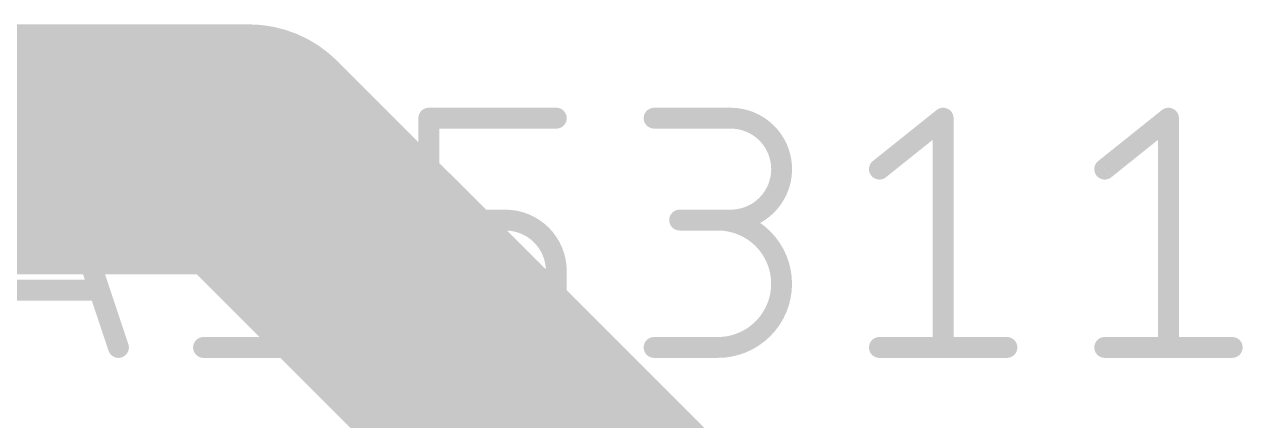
# Model space of a CAD drawing. Extents: x -0.6 to 18.1, y -1.8 to 18.1.
# Drawn here: x 8.83 to 11.796, y 13.944 to 14.91 of the extents above; entities that cross this region are included whole.
import ezdxf

# ---------------------------------------------------------------- set-up
doc = ezdxf.new("R2010")
doc.units = 0
doc.layers.add('1', color=12, linetype='CONTINUOUS')
doc.layers.add('27', color=253, linetype='CONTINUOUS')

msp = doc.modelspace()

# ---------------------------------------------------------------- linework, layer by layer
at = {"layer": '1', "const_width": 0.6096}
for points in [[(9.376, 14.605), (4.152, 14.605)], [(10.425, 13.556), (9.376, 14.605)]]:
    msp.add_lwpolyline(points, dxfattribs=at)
at = {"layer": '1', "const_width": 0.3048}
for points in [[(9.4838, 14.7128, 1), (9.2682, 14.4972)], [(9.376, 14.4526, 1), (9.376, 14.7574)]]:
    msp.add_lwpolyline(points, format="xyb", dxfattribs=at)
at = {"layer": '27', "const_width": 0.0508}
for points in [[(8.6862, 14.1224), (8.8725, 14.6812)], [(8.8725, 14.6812), (9.0588, 14.1224)], [(9.2659, 14.4328), (9.2659, 14.6812)], [(9.2659, 14.6812), (9.5764, 14.6812)], [(9.8145, 14.4328), (9.8145, 14.6812)], [(9.8145, 14.6812), (10.125, 14.6812)], [(10.3632, 14.6812), (10.5495, 14.6812)], [(10.9118, 14.557), (11.067, 14.6812)], [(11.067, 14.6812), (11.067, 14.1224)], [(11.4605, 14.557), (11.6157, 14.6812)], [(11.6157, 14.6812), (11.6157, 14.1224)], [(9.4522, 14.4328), (9.2659, 14.4328)], [(10.0008, 14.4328), (9.8145, 14.4328)], [(10.5495, 14.4328), (10.4253, 14.4328)], [(9.5764, 14.2466), (9.5764, 14.3087)], [(10.125, 14.2466), (10.125, 14.3087)], [(9.0122, 14.2621), (8.7328, 14.2621)], [(9.2659, 14.1224), (9.4522, 14.1224)], [(9.8145, 14.1224), (10.0008, 14.1224)], [(10.3632, 14.1224), (10.5184, 14.1224)], [(10.9118, 14.1224), (11.2223, 14.1224)], [(11.4605, 14.1224), (11.7709, 14.1224)]]:
    msp.add_lwpolyline(points, dxfattribs=at)
at = {"layer": '27'}
for points, const_width in [([(8.8845, 14.6852, 1), (8.8604, 14.6772)], 0.0254), ([(8.8845, 14.6772, 1), (8.8604, 14.6852)], 0.0254), ([(9.2786, 14.6812, 1), (9.2532, 14.6812)], 0.0254), ([(9.2659, 14.6939, 1), (9.2659, 14.6685)], 0.0254), ([(9.5764, 14.6685, 1), (9.5764, 14.6939)], 0.0254), ([(9.8272, 14.6812, 1), (9.8018, 14.6812)], 0.0254), ([(9.8145, 14.6939, 1), (9.8145, 14.6685)], 0.0254), ([(10.125, 14.6685, 1), (10.125, 14.6939)], 0.0254), ([(10.3632, 14.6939, 1), (10.3632, 14.6685)], 0.0254), ([(10.5495, 14.4328, 1), (10.5495, 14.6812)], 0.0508), ([(10.5495, 14.6939, 1), (10.5495, 14.6685)], 0.0254), ([(10.5495, 14.6685, 1), (10.5495, 14.6939)], 0.0254), ([(11.0797, 14.6812, 1), (11.0543, 14.6812)], 0.0254), ([(11.075, 14.6713, 1), (11.0591, 14.6911)], 0.0254), ([(11.6284, 14.6812, 1), (11.603, 14.6812)], 0.0254), ([(11.6236, 14.6713, 1), (11.6077, 14.6911)], 0.0254), ([(10.9039, 14.5669, 1), (10.9198, 14.5471)], 0.0254), ([(11.4525, 14.5669, 1), (11.4684, 14.5471)], 0.0254), ([(9.2659, 14.4455, 1), (9.2659, 14.4201)], 0.0254), ([(9.5764, 14.3087, 0.4142), (9.4522, 14.4328)], 0.0508), ([(9.4522, 14.4455, 1), (9.4522, 14.4201)], 0.0254), ([(9.4522, 14.4201, 1), (9.4522, 14.4455)], 0.0254), ([(9.8145, 14.4455, 1), (9.8145, 14.4201)], 0.0254), ([(10.125, 14.3087, 0.4142), (10.0008, 14.4328)], 0.0508), ([(10.0008, 14.4455, 1), (10.0008, 14.4201)], 0.0254), ([(10.0008, 14.4201, 1), (10.0008, 14.4455)], 0.0254), ([(10.4253, 14.4455, 1), (10.4253, 14.4201)], 0.0254), ([(10.5184, 14.1224, 1), (10.5184, 14.4328)], 0.0508), ([(10.5184, 14.4455, 1), (10.5184, 14.4201)], 0.0254), ([(10.5495, 14.4455, 1), (10.5495, 14.4201)], 0.0254), ([(10.5495, 14.4201, 1), (10.5495, 14.4455)], 0.0254), ([(9.2532, 14.4328, 1), (9.2786, 14.4328)], 0.0254), ([(9.8018, 14.4328, 1), (9.8272, 14.4328)], 0.0254), ([(9.5891, 14.3087, 1), (9.5637, 14.3087)], 0.0254), ([(10.1377, 14.3087, 1), (10.1123, 14.3087)], 0.0254), ([(9.5637, 14.3087, 1), (9.5891, 14.3087)], 0.0254), ([(10.1123, 14.3087, 1), (10.1377, 14.3087)], 0.0254), ([(9.0122, 14.2494, 1), (9.0122, 14.2748)], 0.0254), ([(9.4522, 14.1224, 0.4142), (9.5764, 14.2466)], 0.0508), ([(9.5891, 14.2466, 1), (9.5637, 14.2466)], 0.0254), ([(10.0008, 14.1224, 0.4142), (10.125, 14.2466)], 0.0508), ([(10.1377, 14.2466, 1), (10.1123, 14.2466)], 0.0254), ([(9.5637, 14.2466, 1), (9.5891, 14.2466)], 0.0254), ([(10.1123, 14.2466, 1), (10.1377, 14.2466)], 0.0254), ([(9.0467, 14.1184, 1), (9.0708, 14.1264)], 0.0254), ([(9.2659, 14.1351, 1), (9.2659, 14.1097)], 0.0254), ([(9.4522, 14.1351, 1), (9.4522, 14.1097)], 0.0254), ([(9.4522, 14.1097, 1), (9.4522, 14.1351)], 0.0254), ([(9.8145, 14.1351, 1), (9.8145, 14.1097)], 0.0254), ([(10.0008, 14.1351, 1), (10.0008, 14.1097)], 0.0254), ([(10.0008, 14.1097, 1), (10.0008, 14.1351)], 0.0254), ([(10.3632, 14.1351, 1), (10.3632, 14.1097)], 0.0254), ([(10.5184, 14.1351, 1), (10.5184, 14.1097)], 0.0254), ([(10.5184, 14.1097, 1), (10.5184, 14.1351)], 0.0254), ([(10.9118, 14.1351, 1), (10.9118, 14.1097)], 0.0254), ([(11.0543, 14.1224, 1), (11.0797, 14.1224)], 0.0254), ([(11.2223, 14.1097, 1), (11.2223, 14.1351)], 0.0254), ([(11.4605, 14.1351, 1), (11.4605, 14.1097)], 0.0254), ([(11.603, 14.1224, 1), (11.6284, 14.1224)], 0.0254), ([(11.7709, 14.1097, 1), (11.7709, 14.1351)], 0.0254)]:
    msp.add_lwpolyline(points, format="xyb", dxfattribs=dict(at, const_width=const_width))

doc.saveas('drawing.dxf')
